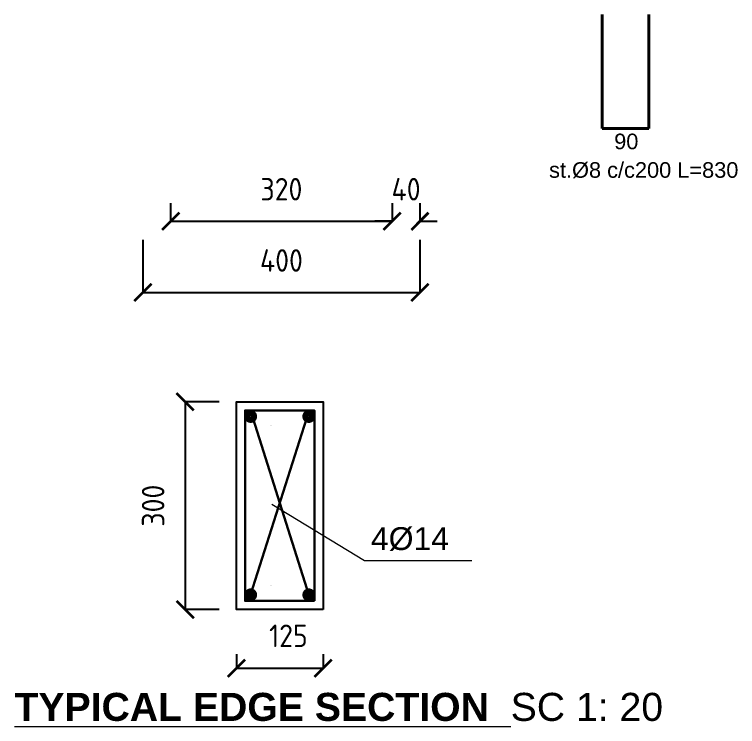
# Model space of a CAD drawing. Extents: x 285329 to 658348, y -83126 to -16980.
# Drawn here: x 327023.8 to 327232.7, y -30809.8 to -30604.1 of the extents above; entities that cross this region are included whole.
import ezdxf

# ---------------------------------------------------------------- set-up
doc = ezdxf.new("R2010")
doc.units = 0
doc.layers.get('0').update_dxf_attribs({"linetype": 'CONTINUOUS'})
doc.layers.get('DEFPOINTS').update_dxf_attribs({"color": 9, "linetype": 'CONTINUOUS'})
for name, color, linetype in [('CONC', 3, 'CONTINUOUS'), ('DIM', 3, 'CONTINUOUS'), ('TEXT', 3, 'CONTINUOUS')]:
    doc.layers.add(name, color=color, linetype=linetype)
for name, color, linetype, lineweight in [('DIME', 6, 'CONTINUOUS', 25), ('REIN', 6, 'CONTINUOUS', 40), ('ReinfContineous', 4, 'CONTINUOUS', 40), ('sec', 4, 'CONTINUOUS', 15), ('stirup', 4, 'CONTINUOUS', 30), ('tex', 3, 'CONTINUOUS', 25)]:
    doc.layers.add(name, color=color, linetype=linetype, lineweight=lineweight)
doc.styles.add('200style', font='iso.shx', dxfattribs={"height": 6.5})
doc.styles.add('AX', font='arial.ttf')
doc.styles.get("Standard").update_dxf_attribs({"font": 'sanss___.ttf', "height": 15})
doc.styles.add('t10', font='arial.ttf', dxfattribs={"height": 27})
doc.styles.add('t20', font='arial.ttf', dxfattribs={"height": 55})
doc.dimstyles.new('25ST', dxfattribs={"dimtxt": 13, "dimasz": 5, "dimexe": 0.18, "dimexo": 5, "dimgap": 6, "dimtad": 1, "dimdec": 0, "dimlfac": 5, "dimzin": 0, "dimdsep": 46, "dimtxsty": 'Standard', "dimblk": 'ARCHTICK', "dimcen": 0.09, "dimclrd": 256, "dimclre": 7, "dimclrt": 7, "dimadec": 0, "dimazin": 0, "dimtfac": 1, "dimtdec": 0, "dimtix": 1, "dimtofl": 0, "dimtmove": 0, "dimatfit": 3, "dimldrblk": 'ARCHTICK', "dimfxl": 1, "dimtolj": 1, "dimtzin": 0, "dimarcsym": 0})

# ---------------------------------------------------------------- blocks, each defined once
blk = doc.blocks.new('_ARCHTICK')
at = {"color": 0, "linetype": 'ByBlock', "const_width": 0.15}
blk.add_lwpolyline([(-0.5, -0.5), (0.5, 0.5)], dxfattribs=at)
blk = doc.blocks.new('*D3103')
at = {"layer": 'DEFPOINTS', "color": 0, "lineweight": 5, "transparency": 16777216}
for p in [(327068.92, -30653.68), (327132.92, -30653.68), (327132.92, -30663.86)]:
    blk.add_point(p, dxfattribs=at)
at = {"layer": 'DIME', "color": 7, "lineweight": -2, "transparency": 16777216}
for p, q in [((327068.92, -30658.68), (327068.92, -30664.04)), ((327132.92, -30658.68), (327132.92, -30664.04))]:
    blk.add_line(p, q, dxfattribs=at)
at = {"layer": 'DIME', "lineweight": -2, "transparency": 16777216}
blk.add_line((327068.92, -30663.86), (327132.92, -30663.86), dxfattribs=at)
at = {"layer": 'DIME', "lineweight": -2, "transparency": 16777216, "xscale": 5, "yscale": 5, "zscale": 5, "rotation": 180}
blk.add_blockref('_ARCHTICK', (327068.92, -30663.86), dxfattribs=at)
at = {"layer": 'DIME', "lineweight": -2, "transparency": 16777216, "xscale": 5, "yscale": 5, "zscale": 5}
blk.add_blockref('_ARCHTICK', (327132.92, -30663.86), dxfattribs=at)
at = {"layer": 'DIME', "color": 7, "transparency": 16777216, "insert": (327100.92, -30654.61), "char_height": 6.5, "attachment_point": 5, "style": '200style'}
blk.add_mtext('\\A1;320', dxfattribs=at)
blk = doc.blocks.new('*D3104')
at = {"layer": 'DEFPOINTS', "color": 0, "lineweight": 5, "transparency": 16777216}
for p in [(327132.92, -30653.68), (327140.92, -30653.68), (327140.92, -30663.86)]:
    blk.add_point(p, dxfattribs=at)
at = {"layer": 'DIME', "color": 7, "lineweight": -2, "transparency": 16777216}
for p, q in [((327132.92, -30658.68), (327132.92, -30664.04)), ((327140.92, -30658.68), (327140.92, -30664.04))]:
    blk.add_line(p, q, dxfattribs=at)
at = {"layer": 'DIME', "lineweight": -2, "transparency": 16777216}
for p, q in [((327132.92, -30663.86), (327127.92, -30663.86)), ((327140.92, -30663.86), (327145.92, -30663.86))]:
    blk.add_line(p, q, dxfattribs=at)
at = {"layer": 'DIME', "lineweight": -2, "transparency": 16777216, "xscale": 5, "yscale": 5, "zscale": 5}
blk.add_blockref('_ARCHTICK', (327132.92, -30663.86), dxfattribs=at)
at = {"layer": 'DIME', "lineweight": -2, "transparency": 16777216, "xscale": 5, "yscale": 5, "zscale": 5, "rotation": 180}
blk.add_blockref('_ARCHTICK', (327140.92, -30663.86), dxfattribs=at)
at = {"layer": 'DIME', "color": 7, "transparency": 16777216, "insert": (327136.92, -30654.61), "char_height": 6.5, "attachment_point": 5, "style": '200style'}
blk.add_mtext('\\A1;40', dxfattribs=at)
blk = doc.blocks.new('*D3105')
at = {"layer": 'DEFPOINTS', "color": 0, "lineweight": 5, "transparency": 16777216}
for p in [(327060.92, -30664.18), (327140.92, -30664.18), (327140.92, -30684.43)]:
    blk.add_point(p, dxfattribs=at)
at = {"layer": 'DIME', "color": 7, "lineweight": -2, "transparency": 16777216}
for p, q in [((327060.92, -30669.18), (327060.92, -30684.61)), ((327140.92, -30669.18), (327140.92, -30684.61))]:
    blk.add_line(p, q, dxfattribs=at)
at = {"layer": 'DIME', "lineweight": -2, "transparency": 16777216}
blk.add_line((327060.92, -30684.43), (327140.92, -30684.43), dxfattribs=at)
at = {"layer": 'DIME', "lineweight": -2, "transparency": 16777216, "xscale": 5, "yscale": 5, "zscale": 5, "rotation": 180}
blk.add_blockref('_ARCHTICK', (327060.92, -30684.43), dxfattribs=at)
at = {"layer": 'DIME', "lineweight": -2, "transparency": 16777216, "xscale": 5, "yscale": 5, "zscale": 5}
blk.add_blockref('_ARCHTICK', (327140.92, -30684.43), dxfattribs=at)
at = {"layer": 'DIME', "color": 7, "transparency": 16777216, "insert": (327100.92, -30675.18), "char_height": 6.5, "attachment_point": 5, "style": '200style'}
blk.add_mtext('\\A1;400', dxfattribs=at)
blk = doc.blocks.new('*D3106')
at = {"layer": 'DEFPOINTS', "color": 0, "lineweight": 5, "transparency": 16777216}
for p in [(327087.93, -30783.9), (327112.93, -30783.9), (327112.93, -30792.92)]:
    blk.add_point(p, dxfattribs=at)
at = {"layer": 'DIME', "color": 7, "lineweight": -2, "transparency": 16777216}
for p, q in [((327087.93, -30788.9), (327087.93, -30793.1)), ((327112.93, -30788.9), (327112.93, -30793.1))]:
    blk.add_line(p, q, dxfattribs=at)
at = {"layer": 'DIME', "lineweight": -2, "transparency": 16777216}
blk.add_line((327087.93, -30792.92), (327112.93, -30792.92), dxfattribs=at)
at = {"layer": 'DIME', "lineweight": -2, "transparency": 16777216, "xscale": 5, "yscale": 5, "zscale": 5, "rotation": 180}
blk.add_blockref('_ARCHTICK', (327087.93, -30792.92), dxfattribs=at)
at = {"layer": 'DIME', "lineweight": -2, "transparency": 16777216, "xscale": 5, "yscale": 5, "zscale": 5}
blk.add_blockref('_ARCHTICK', (327112.93, -30792.92), dxfattribs=at)
at = {"layer": 'DIME', "color": 7, "transparency": 16777216, "insert": (327102.93, -30783.58), "char_height": 6.5, "attachment_point": 5, "style": '200style'}
blk.add_mtext('\\A1;125', dxfattribs=at)
blk = doc.blocks.new('*D3107')
at = {"layer": 'DEFPOINTS', "color": 0, "lineweight": 5, "transparency": 16777216}
for p in [(327087.93, -30715.99), (327073.11, -30775.99), (327087.93, -30775.99)]:
    blk.add_point(p, dxfattribs=at)
at = {"layer": 'DIME', "color": 7, "lineweight": -2, "transparency": 16777216}
for p, q in [((327082.93, -30715.99), (327072.93, -30715.99)), ((327082.93, -30775.99), (327072.93, -30775.99))]:
    blk.add_line(p, q, dxfattribs=at)
at = {"layer": 'DIME', "lineweight": -2, "transparency": 16777216}
blk.add_line((327073.11, -30715.99), (327073.11, -30775.99), dxfattribs=at)
at = {"layer": 'DIME', "lineweight": -2, "transparency": 16777216, "xscale": 5, "yscale": 5, "zscale": 5}
for p, rotation in [((327073.11, -30715.99), 90), ((327073.11, -30775.99), 270)]:
    blk.add_blockref('_ARCHTICK', p, dxfattribs=dict(at, rotation=rotation))
at = {"layer": 'DIME', "color": 7, "transparency": 16777216, "insert": (327063.86, -30745.99), "char_height": 6.5, "attachment_point": 5, "rotation": 90, "style": '200style'}
blk.add_mtext('\\A1;300', dxfattribs=at)

msp = doc.modelspace()

# ---------------------------------------------------------------- linework, layer by layer
at = {"layer": 'CONC'}
msp.add_lwpolyline([(327112.93, -30775.99), (327087.93, -30775.99), (327087.93, -30715.99), (327112.93, -30715.99)], close=True, dxfattribs=at)
at = {"layer": 'DIM', "color": 1}
msp.add_line((327193.58, -30637.07), (327193.58, -30604.14), dxfattribs=at)
at = {"layer": 'REIN', "const_width": 1.79}
for points in [[(327091.05, -30720.23, 1), (327093, -30720.23, 1)], [(327109.81, -30720.23, -1), (327107.86, -30720.23, -1)], [(327091.05, -30771.75, -1), (327093, -30771.75, -1)], [(327109.81, -30771.75, 1), (327107.86, -30771.75, 1)]]:
    msp.add_lwpolyline(points, format="xyb", close=True, dxfattribs=at)
at = {"layer": 'ReinfContineous'}
for p, q in [((327193.58, -30604.14), (327193.58, -30637.07)), ((327207.08, -30637.07), (327207.08, -30604.14)), ((327193.58, -30637.07), (327207.08, -30637.07))]:
    msp.add_line(p, q, dxfattribs=at)
at = {"layer": 'sec'}
for p, q in [((327098.11, -30745.56), (327124.88, -30761.79)), ((327124.88, -30761.79), (327155.89, -30761.79))]:
    msp.add_line(p, q, dxfattribs=at)
at = {"layer": 'stirup'}
for p, q in [((327108.14, -30720.9), (327092.03, -30771.75)), ((327092.73, -30720.9), (327108.84, -30771.75))]:
    msp.add_line(p, q, dxfattribs=at)
msp.add_lwpolyline([(327110.43, -30773.49), (327090.43, -30773.49), (327090.43, -30718.49), (327110.43, -30718.49)], close=True, dxfattribs=at)
at = {"layer": 'TEXT'}
for p, q in [((327097.79, -30722.93), (327097.79, -30722.93)), ((327098.08, -30722.93), (327098.08, -30722.93)), ((327097.79, -30769.05), (327097.79, -30769.05)), ((327098.08, -30769.05), (327098.08, -30769.05))]:
    msp.add_line(p, q, dxfattribs=at)

# ---------------------------------------------------------------- texts
at = {"layer": 'DIM', "ltscale": 0.005, "insert": (327126.77, -30752.2), "char_height": 6.6, "width": 37.5487, "attachment_point": 1, "style": 't20'}
msp.add_mtext('4%%C14', dxfattribs=at)
at = {"layer": 'sec', "color": 7, "insert": (327023.81, -30800.05), "char_height": 8.1, "width": 283.8312, "attachment_point": 1, "style": 't10'}
msp.add_mtext('{\\fArial|b1|i0|c0|p34;\\LTYPICAL EDGE SECTION  }SC 1: 20', dxfattribs=at)
at = {"layer": 'tex', "style": 'AX'}
msp.add_text('st.%%C8 c/c200 L=830', height=4.5, dxfattribs=at).set_placement((327178.23, -30651.3))
at = {"layer": 'tex', "insert": (327200.53, -30640.84), "char_height": 4.5, "attachment_point": 5, "style": 'AX'}
msp.add_mtext('90', dxfattribs=at)

# ---------------------------------------------------------------- dimensions: what is measured, and where the dimension line sits
at = {"layer": 'DIME'}
for base, p1, p2, text, picture, middle in [((327132.92, -30663.86), (327068.92, -30653.68), (327132.92, -30653.68), '320', '*D3103', (327100.92, -30654.61)), ((327140.92, -30684.43), (327060.92, -30664.18), (327140.92, -30664.18), '400', '*D3105', (327100.92, -30675.18))]:
    dim = msp.add_linear_dim(base=base, p1=p1, p2=p2, text=text, dimstyle='25ST', override={"dimtxsty": '200style'}, dxfattribs=at)
    dim.commit()
    dim.dimension.update_dxf_attribs({"geometry": picture, "text_midpoint": middle})
dim = msp.add_linear_dim(base=(327140.92, -30663.86), p1=(327132.92, -30653.68), p2=(327140.92, -30653.68), text='40', dimstyle='25ST', override={"dimtxsty": '200style'}, dxfattribs=at)
dim.commit()
dim.dimension.update_dxf_attribs({"geometry": '*D3104', "text_midpoint": (327136.92, -30663.86), "dimtype": 160})
dim = msp.add_linear_dim(base=(327073.11, -30775.99), p1=(327087.93, -30715.99), p2=(327087.93, -30775.99), angle=90, dimstyle='25ST', override={"dimtxsty": '200style'}, dxfattribs=at)
dim.commit()
dim.dimension.update_dxf_attribs({"geometry": '*D3107', "text_midpoint": (327063.86, -30745.99)})
dim = msp.add_linear_dim(base=(327112.93, -30792.92), p1=(327087.93, -30783.9), p2=(327112.93, -30783.9), dimstyle='25ST', override={"dimtxsty": '200style'}, dxfattribs=at)
dim.commit()
dim.dimension.update_dxf_attribs({"geometry": '*D3106', "text_midpoint": (327102.93, -30792.92), "dimtype": 160})

doc.saveas('drawing.dxf')
